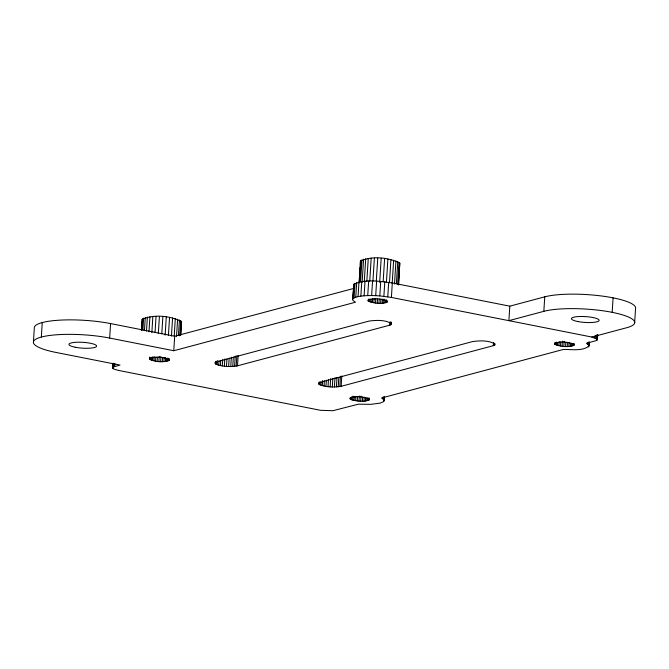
<?xml version="1.0" encoding="UTF-8"?>
<svg xmlns="http://www.w3.org/2000/svg" width="669" height="669" viewBox="0 0 669 669"><rect width="100%" height="100%" fill="white"/><g stroke="black" fill="none" stroke-linecap="round" stroke-linejoin="round"><path stroke-width="1" d="M33.45 341.734L34.362 327.25A49.506 10.461 3.6 0 1 110.586 323.579L174.684 336.248L353.374 288.531M384.399 396.642L384.14 400.781L383.538 401.643L380.201 403.106L370.81 404.344L358.425 404.176L332.836 410.724L320.576 410.306L118.271 370.367L113.989 369.104L112.651 367.699L113.613 366.871L120.002 365.09L55.912 352.421A49.506 10.461 3.6 0 1 41.336 337.051L42.247 322.567M634.638 323.027L635.55 308.543A49.506 10.461 3.6 0 0 601.439 295.974A49.506 10.461 3.6 0 0 544.75 296.835L509.803 306.168L392.31 282.945C379.825 281.381 365.726 278.714 353.943 284.183L352.647 299.511L352.939 300.398L355.49 302.212L173.773 350.732L109.674 338.062L110.586 323.579M112.735 368.159L112.919 363.56M112.952 367.264L113.212 363.125M113.178 368.636L113.379 365.525M113.613 366.871L113.814 363.76M114.625 366.528L114.825 363.418M141.402 330.494L142.096 319.431C153.694 314.07 170.102 315.701 181.45 321.496L180.747 335.311M141.652 329.215L142.154 321.17M141.878 329.8L142.572 318.728M142.882 330.177L143.634 318.101M144.429 330.628L145.257 317.549M146.486 331.188L147.372 317.106M148.978 331.857L149.931 316.772M149.597 359.128L149.538 358.76C155.333 356.084 163.537 356.895 169.215 359.797L169.274 360.165C163.479 362.841 155.275 362.029 149.597 359.128L149.722 357.095M149.956 359.504L150.082 357.472M151.838 332.652L152.85 316.554M150.6 359.889L150.734 357.856M151.52 360.248L151.712 357.204M152.674 360.591L152.925 356.527M155.032 332.568L156.044 316.47M154.029 360.9L154.288 356.828M155.551 361.16L155.81 357.095M158.336 333.622L159.414 316.521M157.19 361.369L157.441 357.305M158.896 361.528L159.214 356.443M161.781 333.806L162.86 316.705M160.619 361.611L160.936 356.535M162.299 361.636L162.559 357.572M165.126 335.119L166.272 317.014M163.897 361.603L164.156 357.53M165.36 361.494L165.611 357.43M166.64 361.327L166.832 358.275M168.404 335.545L169.55 317.432M167.693 361.101L167.886 358.049M168.504 360.825L168.63 358.793M169.04 360.507L169.165 358.475M171.448 336.064L172.585 317.959M174.233 335.671L175.303 318.569M173.773 350.732L174.684 336.248M176.532 336.356L177.611 319.255M178.489 335.069L179.443 319.983M179.785 335.83L180.73 320.735M180.337 335.002L180.53 331.983M180.973 324.942L181.575 322.232M180.63 334.575L181.45 321.496M215.326 363.836L215.1 362.464L216.773 361.728L368.928 321.103C376.329 320.083 384.959 319.698 391.557 323.562L391.332 324.457L389.659 325.201L237.503 365.826C230.195 366.988 222.158 366.896 215.326 363.836L215.46 361.77M216.137 364.312L216.33 361.201M217.274 364.764L217.534 360.624M218.721 365.19L218.98 361.051M220.419 365.575L220.745 360.399M222.317 365.901L222.71 359.696M224.366 366.169L224.826 358.927M226.498 366.361L226.958 359.111M228.647 366.47L229.174 358.191M230.755 366.503L231.34 357.187M232.753 366.453L233.339 357.137M234.576 366.319L235.229 355.967M236.174 366.11L236.826 355.757M237.503 365.826L238.156 355.482M318.971 384.324L318.745 382.952L320.418 382.216L472.573 341.583C479.974 340.571 488.604 340.187 495.194 344.05L494.976 344.945L493.304 345.681L341.14 386.314C333.839 387.476 325.803 387.376 318.971 384.324L319.096 382.25M319.774 384.792L319.974 381.69M320.919 385.252L321.112 382.15M322.358 385.678L322.684 380.502M324.055 386.055L324.381 380.887M325.962 386.389L326.347 380.176M328.011 386.649L328.462 379.407M330.143 386.841L330.662 378.562M332.292 386.958L332.811 378.679M334.4 386.983L334.985 377.676M336.398 386.933L336.984 377.625M338.221 386.799L338.807 377.492M339.819 386.59L340.471 376.246M341.14 386.314L341.792 375.961M352.647 299.511L353.943 284.183M353.031 298.667L354.085 297.889L354.996 283.397M354.085 297.889L355.766 297.187L356.677 282.703M350.673 399.426L349.611 398.306C355.406 395.63 363.61 396.441 369.28 399.334L369.347 399.702C363.827 402.537 356.493 401.099 350.673 399.426L350.799 397.394M351.585 399.794L351.777 396.742M355.766 297.187L358.049 296.601L358.96 282.109M359.111 282.176L360.44 261.044C372.031 255.692 388.438 257.322 399.794 263.118L398.582 284.977M359.228 282.912L359.613 276.874M359.738 274.867L360.24 266.814M360.374 264.807L360.44 261.044M359.521 282.485L360.917 260.35M352.739 400.137L352.998 396.065M360.583 281.858L361.979 259.723M354.102 400.438L354.353 396.374M358.049 296.601L360.85 296.133L361.762 281.641M362.138 282.31L363.593 259.171M355.624 400.706L355.875 396.633M364.254 281.866L365.709 258.727M357.263 400.915L357.514 396.851M360.85 296.133L364.112 295.79L365.023 281.306M358.969 401.066L359.286 395.981M366.813 281.524L368.268 258.385M360.683 401.157L361.009 396.073M364.112 295.79L367.741 295.598L368.652 281.114M368.293 301.125L367.875 300.381C373.67 297.705 381.874 298.516 387.552 301.418L387.61 301.786C381.899 304.571 374.163 303.366 368.293 301.125L368.427 299.093M369.731 281.315L371.195 258.175M362.372 401.183L362.631 397.118M368.945 301.51L369.071 299.469M369.857 301.87L370.049 298.817M363.969 401.141L364.22 397.077M371.011 302.212L371.203 299.16M367.741 295.598L371.638 295.547L372.549 281.064M372.926 281.231L374.381 258.092M365.425 401.032L365.617 397.988M372.365 302.522L372.625 298.449M366.704 400.865L366.896 397.821M367.766 400.647L367.958 397.595M373.887 302.781L374.147 298.717M368.577 400.371L368.703 398.339M376.296 281.281L377.751 258.142M369.104 400.054L369.238 398.022M371.638 295.547L375.702 295.656L376.614 281.164M375.526 302.99L375.786 298.926M377.232 303.149L377.492 299.076M379.674 282.469L381.196 258.326M378.955 303.233L379.214 299.168M384.14 400.781L384.014 399.87L381.581 397.996L563.273 349.477C571.602 349.235 582.022 351.476 588.988 346.082L588.862 345.171L586.429 343.297L596.455 340.546L597.342 339.258L591.806 337.042L391.398 297.437L379.816 295.899L380.728 281.415M380.644 303.258L380.895 299.194M383.153 281.766L384.608 258.635M382.233 303.216L382.492 299.152M383.881 296.292L384.792 281.8M383.697 303.116L383.956 299.043M384.976 302.948L385.168 299.896M386.431 282.193L387.886 259.054M386.038 302.723L386.23 299.67M386.841 302.447L386.975 300.414M387.777 296.802L388.689 282.318M389.475 282.719L390.93 259.58M383.153 398.933L383.278 396.859M383.538 401.643L383.797 397.503M384.014 399.87L384.207 396.767M392.193 283.33L393.648 260.191M389.659 325.201L389.851 322.09M391.398 297.437L392.31 282.945M390.671 324.858L390.863 321.747M391.332 324.457L391.465 322.391M394.493 284.016L395.948 260.877M396.383 283.731L397.779 261.604M397.679 284.492L399.075 262.357M398.356 281.649L398.615 277.627M399.059 270.585L399.309 266.563M398.465 284.241L399.794 263.118M493.304 345.681L493.496 342.578M494.307 345.338L494.441 343.272M509.803 306.168L508.892 320.66L543.838 311.328A49.506 10.461 3.6 0 1 612.177 312.339A49.506 10.461 3.6 0 1 626.753 327.71L591.806 337.042M543.838 311.328L544.75 296.835M554.877 344.351L554.459 343.607C560.254 340.931 568.458 341.742 574.136 344.635L574.194 345.003C568.474 347.788 560.739 346.592 554.877 344.351L555.002 342.319M555.521 344.727L555.646 342.695M556.432 345.095L556.625 342.043M557.586 345.438L557.779 342.386M558.95 345.739L559.2 341.675M560.471 346.007L560.722 341.934M562.111 346.216L562.428 341.131M563.816 346.366L564.134 341.282M565.539 346.458L565.79 342.394M567.22 346.483L567.479 342.419M568.817 346.442L569.076 342.377M570.281 346.333L570.465 343.289M571.56 346.166L571.744 343.122M572.614 345.94L572.748 343.908M573.425 345.672L573.55 343.64M573.952 345.355L574.086 343.322M588.001 344.234L588.135 342.16M588.386 346.943L588.511 344.87M588.862 345.171L589.054 342.068M588.988 346.082L589.247 341.943M594.942 337.853L595.076 335.788M596.087 338.313L596.28 335.202M596.89 338.782L597.149 334.642M597.124 340.153L597.442 334.977M597.342 339.258L597.601 335.119M597.417 339.718L597.743 334.542M612.177 312.339L613.088 297.856M375.702 295.656L379.816 295.899M360.558 261.788L361.277 262.541M142.096 319.431L142.221 320.167M41.336 337.051A49.506 10.461 3.6 0 1 109.674 338.062M577.765 321.53A13.865 2.927 3.6 0 0 599.115 320.501A13.865 2.927 3.6 0 0 579.003 316.529A13.865 2.927 3.6 0 0 577.765 321.53M75.271 347.253A13.865 2.927 3.6 0 0 96.612 346.224A13.865 2.927 3.6 0 0 76.509 342.252A13.865 2.927 3.6 0 0 75.271 347.253"/></g></svg>
